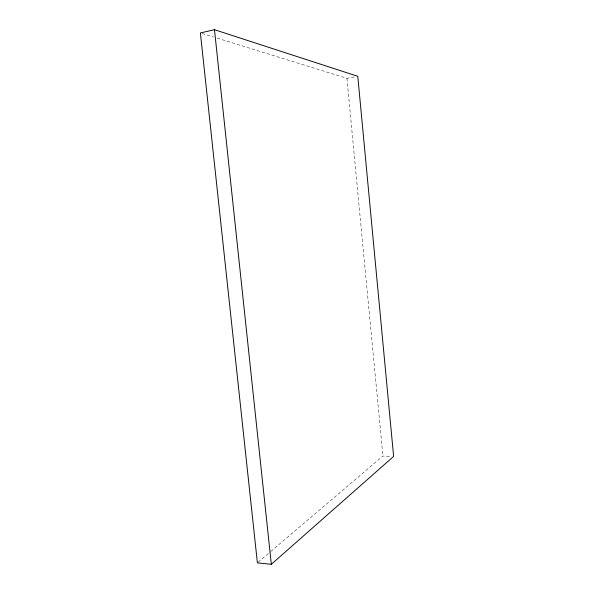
<?xml version="1.0" encoding="UTF-8"?>
<svg xmlns="http://www.w3.org/2000/svg" width="594" height="594" viewBox="0 0 594 594"><rect width="100%" height="100%" fill="white"/><g stroke="black" fill="none" stroke-linecap="round" stroke-linejoin="round"><path stroke-width="0.45" stroke-dasharray="2.97 2.23" d="M258.093 562.258L270.084 552.056M270.79 551.455L382.907 456.044L390.941 456.326M217.152 38.127L346.933 78.289L355.977 76.626M202.146 33.479L213.625 37.036M346.933 78.289L382.907 456.044"/><path stroke-width="0.89" d="M271.324 564.3L393.622 456.422L357.788 76.299L214.479 29.7L200.378 32.937L257.388 562.86L271.324 564.3L214.479 29.7"/></g></svg>
